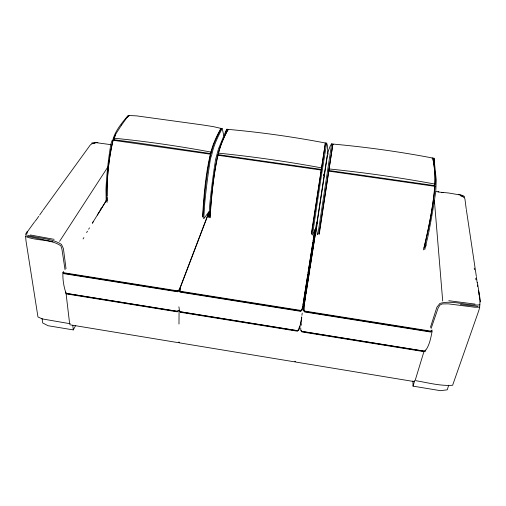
<?xml version="1.0" encoding="UTF-8"?>
<svg xmlns="http://www.w3.org/2000/svg" width="506" height="506" viewBox="0 0 506 506"><rect width="100%" height="100%" fill="white"/><g stroke="black" fill="none" stroke-linecap="round" stroke-linejoin="round"><path stroke-width="0.76" d="M316.161 224.797L316.155 227.694L312.461 235.069L314.637 220.42A102.32 0.614 -81.4 0 1 321.563 174.583L326.648 143.116L325.124 143.28M178.972 324.049L179.067 312.297M107.114 202.356C106.405 181.572 108.284 160.491 113.028 140.251L113.793 139.719L132.591 142.173L210.578 153.571C212.501 144.722 216.581 136.253 220.92 128.372L221.23 128.632C216.966 136.538 212.843 144.956 210.996 153.811L210.528 154.349C206.41 175.051 204.108 196.132 202.912 217.2M328.014 154.482L328.052 151.585L330.38 145.646L331.658 143.818L333.081 144.393M423.459 249.913C428.411 228.813 433.262 207.188 434.717 185.639C435.571 176.48 434.388 167.05 432.769 158.049C399.835 151.756 366.281 147.069 332.885 144.052L319.001 233.905M106.178 201.805L105.969 189.358A100.22 26.514 -82.7 0 1 110.839 144.311L112.009 140.624L112.794 140.175C115.134 130.719 122.11 122.68 128.239 115.324M434.401 162.616L434.502 160.25L433.99 158.157L432.067 158.308M202.552 216.707C203.905 195.62 205.544 174.001 210.578 153.571M210.047 217.833C211.527 196.726 213.26 175.152 218.181 154.659C220.066 145.823 223.956 137.335 228.117 129.378C260.641 132.281 293.322 136.867 325.402 143.008L311.563 234.297M203.741 218.7L204.671 204.051A101.206 14.383 -82 0 1 210.502 158.625L211.869 154.362C213.677 145.26 217.991 136.709 222.147 128.48L223.854 135.519M208.946 217.251L209.75 204.803A101.263 13.751 -82 0 1 215.632 159.365L218.447 148.96L225.727 131.288L226.973 129.156L228.687 129.814M63.282 271.418L63.895 273.253L177.423 291.329L177.467 290.836L179.067 289.83L180.8 286.352L209.187 211.894M209.92 217.504C211.185 196.676 213.589 175.848 217.586 155.361L218.029 154.817C219.952 145.949 223.696 137.234 228.117 129.378M300.887 324.03L301.684 316.819M113.806 139.903L115.488 134.748M113.793 139.719L113.976 138.201L115.804 133.907M208.529 217.207L209.269 211.691M319.242 234.246L332.885 144.052M311.335 233.804L325.402 143.008M301.911 315.32L302.246 313.081M316.592 224.797L327.293 154.842M316.845 224.828L327.54 154.874M331.658 143.818L317.907 234.379M316.402 225.208L303.613 306.68L303.442 310.482L304.485 311.936L431.004 332.088L432.206 330.975C430.777 337.85 429.55 345.883 424.819 351.328L301.823 331.468L300.811 330.007L300.697 327.875M316.712 224.841L304.036 305.858L303.872 309.64L304.909 311.089L430.878 331.133L432.067 330.026M301.121 325.415L301.361 323.865M305.744 295.472L304.043 306.37L303.872 310.146L304.916 311.588L430.619 331.607L431.808 330.5M305.991 293.916L309.761 269.793M310.001 268.231L310.248 266.675M310.488 265.119L312.316 253.443M312.556 251.887L315.845 230.875M316.086 229.319L316.332 227.763M316.573 226.207L316.819 224.645M302.999 304.612L303.246 303.056M303.492 301.5L307.319 277.383M307.566 275.827L307.812 274.271M308.059 272.715L312.379 245.486M312.626 243.93L312.872 242.374M313.119 240.818L314.846 229.926M314.89 230.034L302.904 305.681L301.911 309.33L300.355 310.867L180.478 291.779L179.756 290.406L180.326 288.243M315.314 229.016L303.056 306.592L302.063 310.267L300.646 311.329L179.997 292.114L179.269 290.729L180.041 287.825M425.837 246.264L426.09 244.866M301.81 317.572L299.634 327.705M424.743 249.686L427.741 237.257A103.471 13.82 -80.7 0 0 435.811 190.996L436.235 179.984L433.99 158.157M424.009 248.155C429.012 227.883 432.775 207.245 435.09 186.505L434.825 185.841C435.641 176.638 434.698 167.012 432.769 158.049M225.524 132.483L226.973 129.156M316.705 223.722L317.262 221.584M316.832 224.082L317.382 221.951M316.996 223.937L317.547 221.811M298.863 328.811L299.451 326.61M299.906 326.016L298.749 330.114L297.37 331.183L180.307 312.278L179.598 310.886M430.404 327.464L436.899 307.212L439.878 303.442C452.68 299.666 466.779 306.174 479.846 304.833M327.205 153.641L327.812 151.553L327.325 145.216L326.648 143.116M448.714 385.218L447.241 389.835L440.422 390.676L413.041 386.141L414.793 380.278M424.047 351.246L415.432 379.551L415.856 380.695C427.981 382.726 440.277 386.16 452.623 385.268L478.442 311.601C480.39 306.649 480.099 301.165 479.29 295.978M113.034 140.39C108.695 158.46 107 177.328 107.019 195.911M431.15 328.413L438.171 307.882L439.967 305.029L442.212 303.929L448.278 303.847L474.792 307.231L479.814 307.186M317.066 225.651L316.408 227.725L317.338 234.683M323.676 175.595L324.359 173.482L323.612 175.696M208.744 212.577L180.617 286.288L179.655 289.887L180.383 291.266L300.501 310.38M26.552 234.404L27.912 231.052L34.452 222.033M70.353 323.764L42.207 318.906L37.956 316.958L26.002 240.932L25.604 236.473L26.236 235.094M180.275 288.654L179.232 290.754L177.625 291.772L63.37 273.575L62.94 272.253C62.561 279.337 63.731 286.75 66.128 293.442L177.34 311.399L178.909 310.374M180.06 288.237L179.023 290.324L177.423 291.329M42.036 318.426L42.713 322.961L48.083 325.731L73.3 329.906L75.717 325.358M430.619 331.607L430.878 331.133M25.439 234.525L27.122 231.571M100.258 209.857L101.08 208.51M86.615 232.57L87.43 231.223M88.651 229.212L89.467 227.871M105.349 201.711L106.159 200.37M83.085 238.914L83.901 237.567M92.313 223.203L105.627 201.692L97.354 215.056M92.396 223.076L93.218 221.742M115.792 134.027L121.68 124.824M220.92 128.372L213.121 126.589L202.311 124.906L136.645 115.88L129.258 115.532L127.158 117.379M59.581 241.356L107.955 166.816M208.997 211.653L204.171 218.212M36.521 219.49L38.734 216.334M39.62 215.069L42.725 210.641M43.168 210.009L90.308 144.956L92.212 143.54L96.285 142.686L110.827 144.646M121.636 124.976L127.24 117.177L129.258 115.532M34.882 221.451L36.274 219.832M425.641 350.032L424.471 351.145L302.114 331.386M425.71 350.607L424.54 351.727L301.867 331.911L300.855 330.456M298.919 329.703L297.534 330.772L180.174 311.822L179.466 310.431L178.877 306.8M295.39 361.303L294.663 361.866L179.219 342.821L178.833 342.075M298.666 329.545L297.288 330.608L180.528 311.753M300.355 310.867L301.766 309.811M179.213 342.138L178.403 342.682L69.917 324.782M178.744 310.235L177.189 311.253L66.545 293.385M178.839 310.804L177.277 311.822L66.349 293.904L65.704 292.114M92.022 143.761L94.299 143.236M91.883 142.932L97.898 142.528M220.199 128.764L222.147 128.48M436.033 191.698L438.828 191.685M437.994 192.008L448.537 192.982L460.03 194.962L462.516 196.246M113.976 138.201C146.411 141.383 178.738 146.095 210.787 152.04M218.39 153.128C252.855 156.607 287.212 161.553 321.278 167.828M329.197 168.96C364.624 172.584 399.955 177.619 434.977 184.076M477.904 306.364L460.422 304.511M441.808 192.4L443.332 192.558M218.181 154.659L321.044 169.377M328.957 170.509L434.717 185.639M448.771 300.709L475.121 304.112M113.028 140.251L210.11 154.147M217.738 155.241L320.924 170.016M328.868 171.148L434.97 186.341M63.712 272.734L177.467 290.836M414.357 381.619L295.498 362.005L294.979 361.233M30.354 234.98L54.123 239.344M27.615 235.22C38.703 238.566 51.612 238.035 61.454 244.423L63.408 248.56L66.008 268.623M27.324 236.245L52.972 241.741M460.555 195.74L464.116 197.302M458.6 194.348L462.68 195.48L464.508 196.518M25.604 236.473C36.786 241.204 50.783 238.788 60.884 245.846L61.909 249.009L65.046 269.755M466.184 208.712L464.925 198.921L463.939 197.017M478.644 291.412L479.568 296.826M466.304 209.44L476.279 275.985M477.405 282.538L480.548 301.892M478.404 290.343L478.739 292.443M478.967 293.841L479.188 295.238M474.23 268.218L474.464 269.761M475.735 278.262L475.969 279.805M476.374 276.731L477.145 282.734M477.436 284.986L477.626 286.485M66.039 293.259L69.676 324.074M72.782 325.377L73.3 329.906M434.395 200.616L442.699 300.988M412.902 380.98L413.041 386.141M107.063 197.466L107.152 200.578"/></g></svg>
